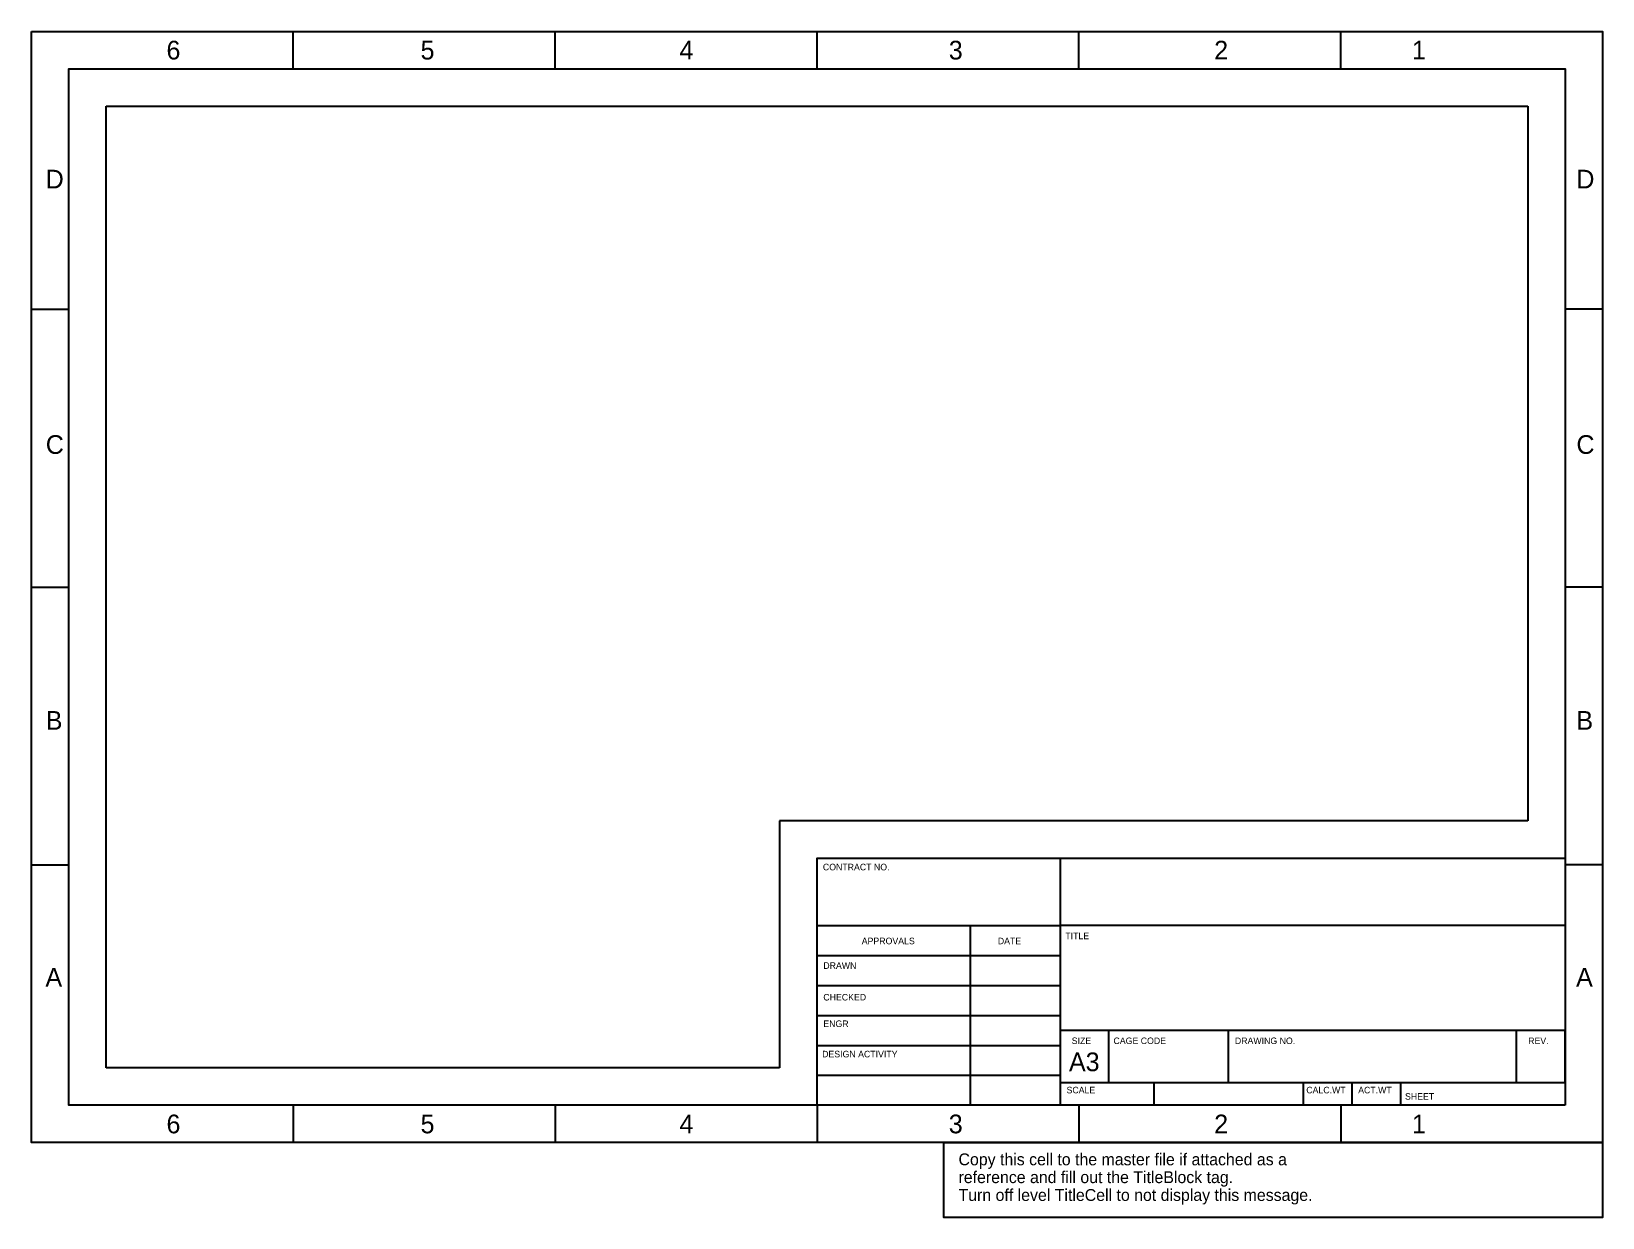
# Model space of a CAD drawing. Extents: x 0 to 420, y -20 to 297.
import ezdxf

# ---------------------------------------------------------------- set-up
doc = ezdxf.new("R2010")
doc.units = 0
for name, color, linetype in [('ClipShape', 7, 'Continuous'), ('Level 65', 7, 'Continuous'), ('Level 69', 7, 'Continuous'), ('Level 70', 7, 'Continuous'), ('Level 71', 7, 'Continuous'), ('TitleCell', 7, 'Continuous')]:
    doc.layers.add(name, color=color, linetype=linetype)

msp = doc.modelspace()

# ---------------------------------------------------------------- linework, layer by layer
at = {"layer": 'ClipShape'}
for p, q in [((20, 20), (20, 277)), ((20, 277), (400, 277)), ((400, 277), (400, 86)), ((400, 86), (200, 86)), ((200, 86), (200, 20)), ((200, 20), (20, 20))]:
    msp.add_line(p, q, dxfattribs=at)
at = {"layer": 'Level 65'}
msp.add_lwpolyline([(0, 297), (420, 297), (420, 0), (0, 0)], close=True, dxfattribs=at)
at = {"layer": 'Level 69'}
for p, q in [((70, 287), (70, 297)), ((140, 287), (140, 297)), ((210, 287), (210, 297)), ((280, 287), (280, 297)), ((350, 287), (350, 297)), ((0, 222.75), (10, 222.75)), ((420, 222.75), (410, 222.75)), ((0, 148.5), (10, 148.5)), ((420, 148.5), (410, 148.5)), ((275, 76), (275, 10)), ((0, 74.25), (10, 74.25)), ((420, 74.25), (410, 74.25)), ((210, 58), (275, 58)), ((251, 10), (251, 58)), ((410, 58), (275, 58)), ((210, 50), (275, 50)), ((210, 42), (275, 42)), ((210, 34), (275, 34)), ((410, 30), (275, 30)), ((288, 16), (288, 30)), ((320, 16), (320, 30)), ((397, 16), (397, 30)), ((410, 16), (410, 30)), ((210, 26), (275, 26)), ((210, 18), (275, 18)), ((410, 16), (275, 16)), ((300, 16), (300, 10)), ((340, 16), (340, 10)), ((353, 16), (353, 10)), ((366, 16), (366, 10)), ((70, 10), (70, 0)), ((140, 10), (140, 0)), ((210, 10), (210, 0)), ((280, 10), (280, 0)), ((350, 10), (350, 0))]:
    msp.add_line(p, q, dxfattribs=at)
msp.add_lwpolyline([(210, 10), (210, 76), (410, 76)], dxfattribs=at)
at = {"layer": 'Level 71'}
msp.add_lwpolyline([(410, 10), (10, 10), (10, 287), (410, 287)], close=True, dxfattribs=at)
at = {"layer": 'TitleCell'}
msp.add_lwpolyline([(243.9, 0), (420, 0), (420, -20.02), (243.9, -20.02)], close=True, dxfattribs=at)

# ---------------------------------------------------------------- texts
at = {"layer": 'Level 69'}
for s, p in [('1', (369.04, 289.5)), ('A', (412.92, 41.72)), ('1', (369.04, 2.5))]:
    msp.add_text(s, height=5, rotation=360, dxfattribs=at).set_placement(p)
msp.add_text('A', height=5, dxfattribs=at).set_placement((3.75, 41.72))
at = {"layer": 'Level 70'}
for s, height, p in [('6', 5, (36.11, 289.5)), ('5', 5, (104.03, 289.5)), ('4', 5, (173.24, 289.5)), ('3', 5, (245.23, 289.5)), ('2', 5, (316.18, 289.5)), ('D', 5, (3.82, 255.03)), ('C', 5, (3.84, 184.09)), ('B', 5, (3.84, 110.36)), ('CONTRACT NO.', 1.75, (211.57, 72.79)), ('APPROVALS', 1.75, (221.96, 53.03)), ('DATE', 1.75, (258.34, 53.03)), ('TITLE', 1.75, (276.38, 54.38)), ('DRAWN', 1.75, (211.69, 46.45)), ('CHECKED', 1.75, (211.69, 38)), ('ENGR', 1.75, (211.69, 30.91)), ('SIZE', 1.75, (278.09, 26.35)), ('CAGE CODE', 1.75, (289.26, 26.35)), ('DRAWING NO.', 1.75, (321.71, 26.35)), ('REV.', 1.75, (400.11, 26.35)), ('DESIGN ACTIVITY', 1.75, (211.37, 22.8)), ('A3', 5, (277.36, 19.1)), ('SCALE', 1.75, (276.71, 13.18)), ('CALC.WT', 1.75, (340.79, 13.18)), ('ACT.WT', 1.75, (354.67, 13.18)), ('SHEET', 1.75, (367.19, 11.49))]:
    msp.add_text(s, height=height, dxfattribs=at).set_placement(p)
for s, p in [('D', (413, 255.03)), ('C', (413.01, 184.09)), ('B', (413.01, 110.36)), ('6', (36.11, 2.5)), ('5', (104.03, 2.5)), ('4', (173.24, 2.5)), ('3', (245.23, 2.5)), ('2', (316.18, 2.5))]:
    msp.add_text(s, height=5, rotation=360, dxfattribs=at).set_placement(p)
at = {"layer": 'TitleCell'}
for s, p in [('Copy this cell to the master file if attached as a ', (247.83, -6.05)), ('reference and fill out the TitleBlock tag.', (247.83, -10.81)), ('Turn off level TitleCell to not display this message.', (247.83, -15.57))]:
    msp.add_text(s, height=3.175, dxfattribs=at).set_placement(p)

doc.saveas('drawing.dxf')
